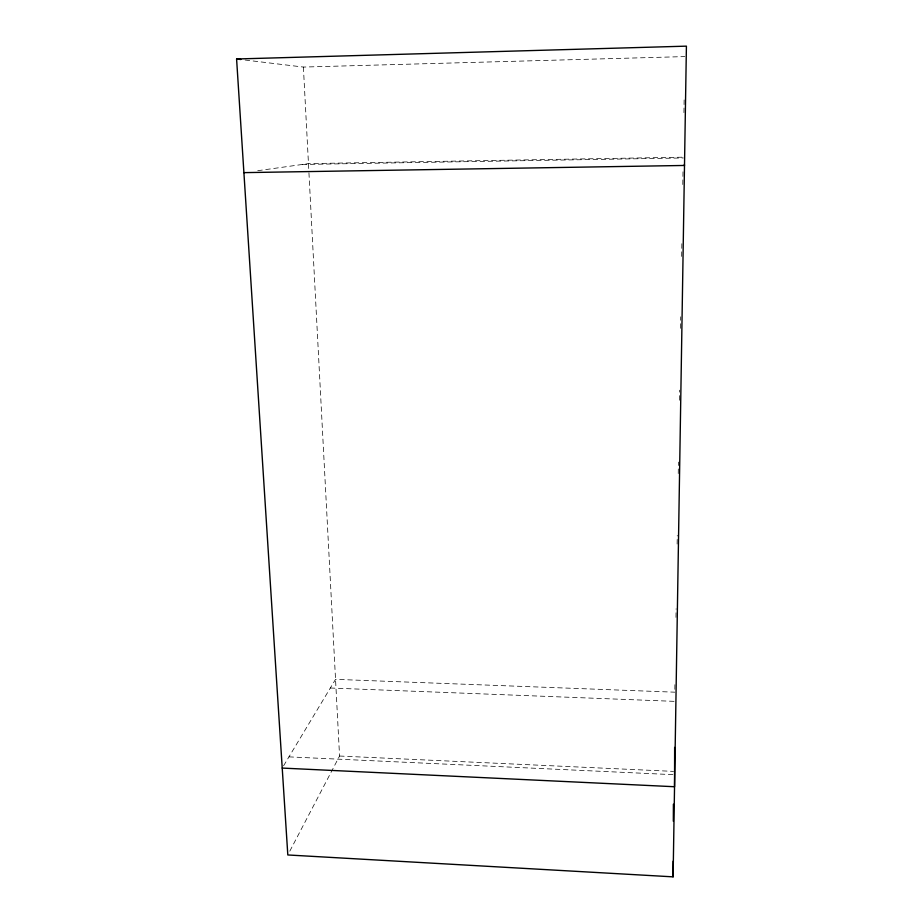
<?xml version="1.0" encoding="UTF-8"?>
<svg xmlns="http://www.w3.org/2000/svg" width="923" height="923" viewBox="0 0 923 923"><rect width="100%" height="100%" fill="white"/><g stroke="black" fill="none" stroke-linecap="round" stroke-linejoin="round"><path stroke-width="0.69" stroke-dasharray="4.62 3.46" d="M674.828 689.308L674.944 682.12M675.971 617.395L676.098 608.765M677.124 544.051L677.263 535.421M678.232 473.58L678.417 462.077M679.397 400.236L679.547 390.164M680.528 328.323L680.712 316.82M681.659 256.421L681.866 243.476M682.789 184.508L683.02 170.132M683.931 112.641L684.174 96.834M289.799 851.156L339.56 756.029L308.836 170.79M283.569 765.836L335.534 679.351L674.782 692.181M257.736 170.697L308.467 163.613L683.228 157.187M245.114 60.018L303.39 67.067L684.808 56.591M302.259 164.479L683.343 157.971M330.33 688.004L674.759 701.365M339.56 756.029L673.536 771.386M288.957 756.872L674.575 774.732M303.39 67.067L308.767 169.359"/><path stroke-width="1.38" d="M674.644 747.399L674.54 786.731L282.219 768.074M673.098 876.85L686.412 46.15L236.588 58.991L287.814 854.963L673.098 876.85L673.167 861.171M673.329 821.262L673.398 804.164M243.903 172.636L684.497 165.459L684.335 164.386M236.588 58.991L240.857 59.51"/></g></svg>
